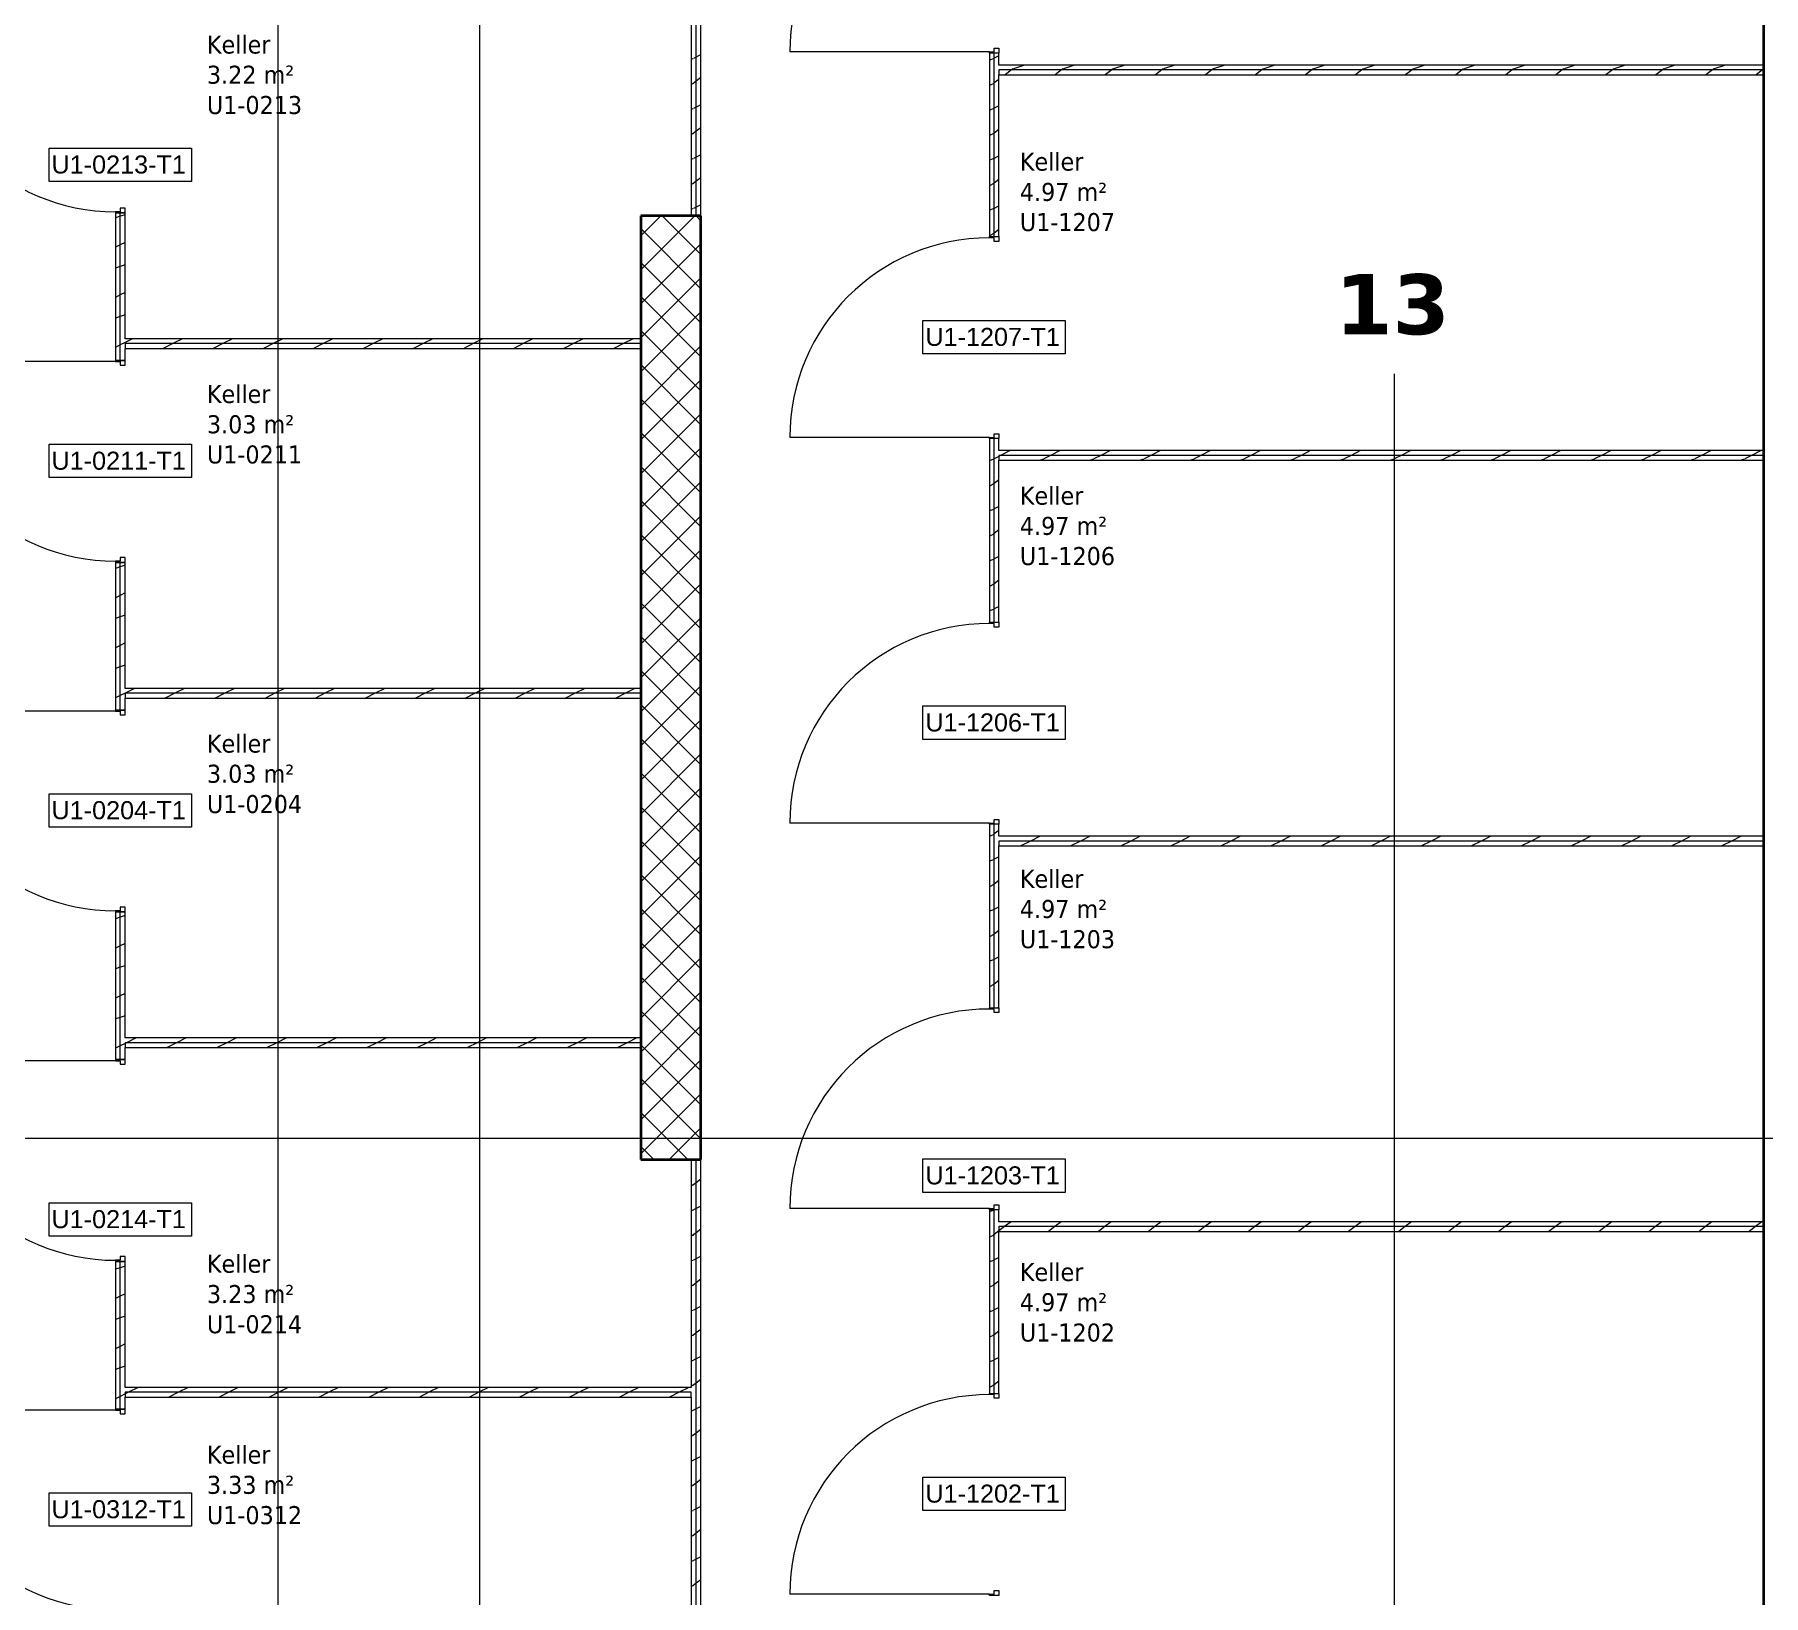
# Model space of a CAD drawing. Extents: x -1907 to 937, y -179 to 966.
# Drawn here: x -75.5 to 68.3, y 696.8 to 826.6 of the extents above; entities that cross this region are included whole.
import ezdxf
from ezdxf.lldxf.tags import DXFTag

# ---------------------------------------------------------------- set-up
doc = ezdxf.new("R2010")
doc.units = 0
doc.layers.get('0').update_dxf_attribs({"lineweight": 13})
for name, color, linetype, lineweight in [('A-AREA-____-IDEN', 7, 'Continuous', 5), ('A-DOOR-____-IDEN', 7, 'Continuous', 5), ('A-DOOR-FRAM-MCUT', 7, 'Continuous', 9), ('A-DOOR-OPNG-OTLN', 7, 'Continuous', 9), ('A-WALL-____-MCUT', 7, 'Continuous', 35), ('A-WALL-____-PATT', 7, 'Continuous', 35), ('A-WALL-FNSH-MCUT', 7, 'Continuous', 35), ('S-GRID-____-OTLN', 7, 'Continuous', 5)]:
    doc.layers.add(name, color=color, linetype=linetype, lineweight=lineweight)
doc.layers.add('S-GRID-____-IDEN', color=7, linetype='Continuous', lineweight=9, true_color=0x5555aa)
doc.styles.get("Standard").update_dxf_attribs({"font": 'arial.ttf'})
tags = doc.linetypes.add('_Rasterlinie_', pattern=[0.375, 0.2, -0.05, 0.075, -0.05]).pattern_tags.tags
tags[10:11] = [DXFTag(74, 4), DXFTag(75, 0), DXFTag(340, '0'), DXFTag(46, 1.0), DXFTag(50, 0.0), DXFTag(44, 0.0), DXFTag(45, 0.0)]
tags[8:9] = [DXFTag(74, 4), DXFTag(75, 0), DXFTag(340, '0'), DXFTag(46, 1.0), DXFTag(50, 0.0), DXFTag(44, 0.0), DXFTag(45, 0.0)]
tags[6:7] = [DXFTag(74, 4), DXFTag(75, 0), DXFTag(340, '0'), DXFTag(46, 1.0), DXFTag(50, 0.0), DXFTag(44, 0.0), DXFTag(45, 0.0)]
tags[4:5] = [DXFTag(74, 4), DXFTag(75, 0), DXFTag(340, '0'), DXFTag(46, 1.0), DXFTag(50, 0.0), DXFTag(44, 0.0), DXFTag(45, 0.0)]

# ---------------------------------------------------------------- blocks, each defined once
blk = doc.blocks.new('Referenz-A0UJ2810XE', base_point=(-1920.13, -159.41))
at = {"layer": 'A-DOOR-____-IDEN', "color": 0, "linetype": 'Continuous', "ltscale": 0.13}
for p, q in [((-74.28, 817.2), (-62.44, 817.2)), ((-74.28, 814.42), (-74.28, 817.2)), ((-62.44, 817.2), (-62.44, 814.42)), ((-62.44, 814.42), (-74.28, 814.42)), ((-1.58, 802.86), (10.26, 802.86)), ((-1.58, 800.08), (-1.58, 802.86)), ((10.26, 802.86), (10.26, 800.08)), ((10.26, 800.08), (-1.58, 800.08)), ((-74.28, 792.56), (-62.44, 792.56)), ((-74.28, 789.78), (-74.28, 792.56)), ((-62.44, 792.56), (-62.44, 789.78)), ((-62.44, 789.78), (-74.28, 789.78)), ((-1.58, 770.79), (10.26, 770.79)), ((-1.58, 768.01), (-1.58, 770.79)), ((10.26, 770.79), (10.26, 768.01)), ((10.26, 768.01), (-1.58, 768.01)), ((-74.28, 763.49), (-62.44, 763.49)), ((-74.28, 760.71), (-74.28, 763.49)), ((-62.44, 763.49), (-62.44, 760.71)), ((-62.44, 760.71), (-74.28, 760.71)), ((-1.58, 733.11), (10.26, 733.11)), ((-1.58, 730.33), (-1.58, 733.11)), ((10.26, 733.11), (10.26, 730.33)), ((-74.28, 729.47), (-62.44, 729.47)), ((-74.28, 726.69), (-74.28, 729.47)), ((-62.44, 729.47), (-62.44, 726.69)), ((10.26, 730.33), (-1.58, 730.33)), ((-62.44, 726.69), (-74.28, 726.69)), ((-1.58, 706.64), (10.26, 706.64)), ((-1.58, 703.86), (-1.58, 706.64)), ((10.26, 706.64), (10.26, 703.86)), ((-74.28, 705.34), (-62.44, 705.34)), ((-74.28, 702.56), (-74.28, 705.34)), ((-62.44, 705.34), (-62.44, 702.56)), ((10.26, 703.86), (-1.58, 703.86)), ((-62.44, 702.56), (-74.28, 702.56))]:
    blk.add_line(p, q, dxfattribs=at)
at = {"layer": 'A-DOOR-FRAM-MCUT', "color": 0, "linetype": 'Continuous', "ltscale": 0.13}
for p, q in [((3.94, 825.2), (4.34, 825.2)), ((3.94, 825.1), (3.94, 825.2)), ((4.74, 825.1), (3.94, 825.1)), ((4.34, 825.5), (4.74, 825.5)), ((4.34, 825.2), (4.34, 825.5)), ((4.74, 825.5), (4.74, 825.1)), ((-68.76, 811.9), (-68.76, 811.8)), ((-68.36, 811.9), (-68.76, 811.9)), ((-68.76, 811.8), (-67.96, 811.8)), ((-67.96, 812.2), (-68.36, 812.2)), ((-68.36, 812.2), (-68.36, 811.9)), ((-67.96, 811.8), (-67.96, 812.2)), ((3.94, 809.83), (4.74, 809.83)), ((3.94, 809.73), (3.94, 809.83)), ((4.74, 809.83), (4.74, 809.43)), ((4.34, 809.73), (3.94, 809.73)), ((4.34, 809.43), (4.34, 809.73)), ((4.74, 809.43), (4.34, 809.43)), ((-68.76, 799.53), (-68.76, 799.43)), ((-67.96, 799.53), (-68.76, 799.53)), ((-68.76, 799.43), (-68.36, 799.43)), ((-68.36, 799.43), (-68.36, 799.13)), ((-68.36, 799.13), (-67.96, 799.13)), ((-67.96, 799.13), (-67.96, 799.53)), ((3.94, 793.13), (4.34, 793.13)), ((3.94, 793.03), (3.94, 793.13)), ((4.74, 793.03), (3.94, 793.03)), ((4.34, 793.43), (4.74, 793.43)), ((4.34, 793.13), (4.34, 793.43)), ((4.74, 793.43), (4.74, 793.03)), ((-68.76, 782.83), (-68.76, 782.73)), ((-68.36, 782.83), (-68.76, 782.83)), ((-68.76, 782.73), (-67.96, 782.73)), ((-67.96, 783.13), (-68.36, 783.13)), ((-68.36, 783.13), (-68.36, 782.83)), ((-67.96, 782.73), (-67.96, 783.13)), ((3.94, 777.75), (4.74, 777.75)), ((3.94, 777.65), (3.94, 777.75)), ((4.34, 777.65), (3.94, 777.65)), ((4.34, 777.35), (4.34, 777.65)), ((4.74, 777.35), (4.34, 777.35)), ((4.74, 777.75), (4.74, 777.35)), ((-68.76, 770.45), (-68.76, 770.35)), ((-67.96, 770.45), (-68.76, 770.45)), ((-68.76, 770.35), (-68.36, 770.35)), ((-68.36, 770.35), (-68.36, 770.05)), ((-68.36, 770.05), (-67.96, 770.05)), ((-67.96, 770.05), (-67.96, 770.45)), ((3.94, 761.05), (4.34, 761.05)), ((3.94, 760.95), (3.94, 761.05)), ((4.74, 760.95), (3.94, 760.95)), ((4.34, 761.35), (4.74, 761.35)), ((4.34, 761.05), (4.34, 761.35)), ((4.74, 761.35), (4.74, 760.95)), ((-68.76, 753.75), (-68.76, 753.65)), ((-68.36, 753.75), (-68.76, 753.75)), ((-67.96, 754.05), (-68.36, 754.05)), ((-68.36, 754.05), (-68.36, 753.75)), ((-67.96, 753.65), (-67.96, 754.05)), ((-68.76, 753.65), (-67.96, 753.65)), ((3.94, 745.68), (4.74, 745.68)), ((3.94, 745.58), (3.94, 745.68)), ((4.34, 745.58), (3.94, 745.58)), ((4.34, 745.28), (4.34, 745.58)), ((4.74, 745.28), (4.34, 745.28)), ((4.74, 745.68), (4.74, 745.28)), ((-68.76, 741.38), (-68.76, 741.28)), ((-67.96, 741.38), (-68.76, 741.38)), ((-68.76, 741.28), (-68.36, 741.28)), ((-68.36, 741.28), (-68.36, 740.98)), ((-68.36, 740.98), (-67.96, 740.98)), ((-67.96, 740.98), (-67.96, 741.38)), ((4.34, 729.28), (4.74, 729.28)), ((4.34, 728.98), (4.34, 729.28)), ((4.74, 729.28), (4.74, 728.88)), ((3.94, 728.98), (4.34, 728.98)), ((3.94, 728.88), (3.94, 728.98)), ((4.74, 728.88), (3.94, 728.88)), ((-67.96, 724.98), (-68.36, 724.98)), ((-68.36, 724.98), (-68.36, 724.68)), ((-67.96, 724.58), (-67.96, 724.98)), ((-68.76, 724.68), (-68.76, 724.58)), ((-68.36, 724.68), (-68.76, 724.68)), ((-68.76, 724.58), (-67.96, 724.58)), ((3.94, 713.6), (4.74, 713.6)), ((3.94, 713.5), (3.94, 713.6)), ((4.34, 713.5), (3.94, 713.5)), ((4.34, 713.2), (4.34, 713.5)), ((4.74, 713.6), (4.74, 713.2)), ((-68.76, 712.3), (-68.76, 712.2)), ((-67.96, 712.3), (-68.76, 712.3)), ((-68.76, 712.2), (-68.36, 712.2)), ((-68.36, 712.2), (-68.36, 711.9)), ((-67.96, 711.9), (-67.96, 712.3)), ((4.74, 713.2), (4.34, 713.2)), ((-68.36, 711.9), (-67.96, 711.9)), ((3.94, 696.9), (4.34, 696.9)), ((3.94, 696.8), (3.94, 696.9)), ((4.74, 696.8), (3.94, 696.8)), ((4.34, 697.2), (4.74, 697.2)), ((4.34, 696.9), (4.34, 697.2)), ((4.74, 697.2), (4.74, 696.8))]:
    blk.add_line(p, q, dxfattribs=at)
at = {"layer": 'A-DOOR-OPNG-OTLN', "color": 0, "linetype": 'Continuous', "ltscale": 0.13}
for p, q in [((3.94, 825.2), (-12.66, 825.2)), ((-68.76, 799.43), (-85.36, 799.43)), ((3.94, 793.13), (-12.66, 793.13)), ((-68.76, 770.35), (-85.36, 770.35)), ((3.94, 761.05), (-12.66, 761.05)), ((-68.76, 741.28), (-85.36, 741.28)), ((3.94, 728.98), (-12.66, 728.98)), ((-68.76, 712.2), (-85.36, 712.2)), ((3.94, 696.9), (-12.66, 696.9))]:
    blk.add_line(p, q, dxfattribs=at)
for centre, major_axis in [((3.94, 825.2), (0, 16.6)), ((-68.76, 828.5), (-16.6, 0)), ((3.94, 793.13), (0, 16.6)), ((-68.76, 799.43), (-16.6, 0)), ((3.94, 761.05), (0, 16.6)), ((-68.76, 770.35), (-16.6, 0)), ((3.94, 728.98), (0, 16.6)), ((-68.76, 741.28), (-16.6, 0)), ((3.94, 696.9), (0, 16.6)), ((-68.76, 712.2), (-16.6, 0))]:
    blk.add_ellipse(centre, major_axis=major_axis, ratio=1, start_param=0, end_param=1.570796, dxfattribs=at)
at = {"layer": 'A-WALL-____-MCUT', "color": 0, "linetype": 'Continuous', "lineweight": 9, "ltscale": 0.13}
for p, q in [((-20.46, 811.55), (-20.46, 887.75)), ((4.34, 809.83), (4.34, 825.1)), ((68.34, 823.7), (4.74, 823.7)), ((4.74, 823.7), (4.74, 823.3)), ((-68.36, 799.53), (-68.36, 811.8)), ((-25.06, 800.93), (-67.96, 800.93)), ((-67.96, 800.93), (-67.96, 800.53)), ((4.34, 777.75), (4.34, 793.03)), ((68.34, 791.63), (4.74, 791.63)), ((4.74, 791.63), (4.74, 791.23)), ((-68.36, 770.45), (-68.36, 782.73)), ((-25.06, 771.85), (-67.96, 771.85)), ((-67.96, 771.85), (-67.96, 771.45)), ((4.34, 745.68), (4.34, 760.95)), ((68.34, 759.55), (4.74, 759.55)), ((4.74, 759.55), (4.74, 759.15)), ((-68.36, 741.38), (-68.36, 753.65)), ((-25.06, 742.78), (-67.96, 742.78)), ((-67.96, 742.78), (-67.96, 742.38)), ((-20.46, 655.55), (-20.46, 733.05)), ((4.34, 713.6), (4.34, 728.88)), ((68.34, 727.48), (4.74, 727.48)), ((4.74, 727.48), (4.74, 727.08)), ((-68.36, 712.3), (-68.36, 724.58)), ((-20.86, 713.7), (-67.96, 713.7)), ((-67.96, 713.7), (-67.96, 713.3)), ((-20.86, 713.3), (-20.86, 713.7))]:
    blk.add_line(p, q, dxfattribs=at)
at = {"layer": 'A-WALL-____-MCUT', "color": 0, "linetype": 'Continuous', "ltscale": 0.35}
for p, q in [((68.34, 887.75), (68.34, 759.55)), ((-25.06, 811.55), (-25.06, 733.05)), ((-20.06, 811.55), (-25.06, 811.55)), ((-20.06, 733.05), (-20.06, 811.55)), ((68.34, 759.55), (68.34, 663.63)), ((-25.06, 733.05), (-20.06, 733.05))]:
    blk.add_line(p, q, dxfattribs=at)
at = {"layer": 'A-WALL-____-PATT', "color": 0, "linetype": 'Continuous', "lineweight": 9, "ltscale": 0.13}
for p, q in [((-20.72, 824.62), (-20.86, 824.57)), ((-20.46, 824.77), (-20.68, 824.66)), ((-20.06, 824.97), (-20.46, 824.77)), ((4.27, 824.62), (3.94, 824.51)), ((4.34, 824.67), (4.31, 824.66)), ((4.74, 824.87), (4.34, 824.67)), ((-20.46, 822.76), (-20.74, 822.55)), ((-20.06, 823.06), (-20.46, 822.76)), ((4.74, 822.91), (4.34, 822.61)), ((5.79, 823.7), (5.25, 823.3)), ((5.92, 823.8), (5.79, 823.7)), ((6.87, 824.1), (5.94, 823.79)), ((9.95, 823.7), (9.42, 823.3)), ((10.08, 823.8), (9.95, 823.7)), ((11.03, 824.1), (10.11, 823.79)), ((14.12, 823.7), (13.58, 823.3)), ((14.25, 823.8), (14.12, 823.7)), ((15.2, 824.1), (14.27, 823.79)), ((18.28, 823.7), (17.75, 823.3)), ((18.41, 823.8), (18.28, 823.7)), ((19.36, 824.1), (18.44, 823.79)), ((22.45, 823.7), (21.91, 823.3)), ((22.58, 823.8), (22.45, 823.7)), ((23.53, 824.1), (22.6, 823.79)), ((26.61, 823.7), (26.08, 823.3)), ((26.74, 823.8), (26.61, 823.7)), ((27.69, 824.1), (26.77, 823.79)), ((30.78, 823.7), (30.24, 823.3)), ((30.91, 823.8), (30.78, 823.7)), ((31.86, 824.1), (30.93, 823.79)), ((34.94, 823.7), (34.41, 823.3)), ((35.07, 823.8), (34.94, 823.7)), ((36.02, 824.1), (35.1, 823.79)), ((39.11, 823.7), (38.57, 823.3)), ((39.24, 823.8), (39.11, 823.7)), ((40.18, 824.1), (39.26, 823.79)), ((43.27, 823.7), (42.74, 823.3)), ((43.4, 823.8), (43.27, 823.7)), ((44.35, 824.1), (43.43, 823.79)), ((47.44, 823.7), (46.9, 823.3)), ((47.57, 823.8), (47.44, 823.7)), ((48.51, 824.1), (47.59, 823.79)), ((51.6, 823.7), (51.07, 823.3)), ((51.73, 823.8), (51.6, 823.7)), ((52.68, 824.1), (51.76, 823.79)), ((55.77, 823.7), (55.23, 823.3)), ((55.9, 823.8), (55.77, 823.7)), ((56.84, 824.1), (55.92, 823.79)), ((59.93, 823.7), (59.4, 823.3)), ((60.06, 823.8), (59.93, 823.7)), ((61.01, 824.1), (60.09, 823.79)), ((64.1, 823.7), (63.56, 823.3)), ((64.23, 823.8), (64.1, 823.7)), ((65.17, 824.1), (64.25, 823.79)), ((68.26, 823.7), (67.73, 823.3)), ((68.34, 823.76), (68.26, 823.7)), ((-20.68, 822.58), (-20.86, 822.49)), ((4.31, 822.58), (3.94, 822.39)), ((4.34, 822.61), (4.25, 822.55)), ((-20.72, 820.46), (-20.86, 820.41)), ((-20.46, 820.6), (-20.68, 820.5)), ((-20.06, 820.8), (-20.46, 820.6)), ((4.27, 820.46), (3.94, 820.35)), ((4.34, 820.51), (4.31, 820.5)), ((4.74, 820.71), (4.34, 820.51)), ((-20.68, 818.41), (-20.86, 818.32)), ((-20.46, 818.59), (-20.74, 818.38)), ((-20.06, 818.89), (-20.46, 818.59)), ((4.31, 818.41), (3.94, 818.23)), ((4.34, 818.45), (4.25, 818.38)), ((4.74, 818.75), (4.34, 818.45)), ((-20.72, 816.29), (-20.86, 816.25)), ((-20.46, 816.44), (-20.68, 816.33)), ((-20.06, 816.64), (-20.46, 816.44)), ((4.27, 816.29), (3.94, 816.18)), ((4.34, 816.34), (4.31, 816.33)), ((4.74, 816.54), (4.34, 816.34)), ((-20.68, 814.25), (-20.86, 814.16)), ((-20.46, 814.43), (-20.74, 814.22)), ((-20.06, 814.73), (-20.46, 814.43)), ((4.31, 814.25), (3.94, 814.06)), ((4.34, 814.28), (4.25, 814.22)), ((4.74, 814.58), (4.34, 814.28)), ((-68.36, 811.52), (-68.76, 811.38)), ((-67.96, 811.65), (-68.36, 811.52)), ((-25.06, 809.89), (-23.4, 811.55)), ((-25.06, 807.06), (-20.57, 811.55)), ((-20.06, 808.33), (-23.29, 811.55)), ((-20.72, 812.13), (-20.86, 812.08)), ((-20.46, 812.27), (-20.68, 812.17)), ((-20.06, 812.47), (-20.46, 812.27)), ((-20.06, 811.15), (-20.46, 811.55)), ((4.27, 812.13), (3.94, 812.02)), ((4.34, 812.18), (4.31, 812.17)), ((4.74, 812.38), (4.34, 812.18)), ((-20.06, 805.5), (-25.06, 810.5)), ((4.31, 810.08), (3.94, 809.9)), ((4.34, 810.12), (4.25, 810.05)), ((4.74, 810.42), (4.34, 810.12)), ((-68.36, 809.15), (-68.76, 808.95)), ((-67.96, 809.35), (-68.36, 809.15)), ((-25.06, 804.23), (-20.06, 809.23)), ((-68.36, 807.35), (-68.76, 807.22)), ((-67.96, 807.49), (-68.36, 807.35)), ((-20.06, 802.67), (-25.06, 807.67)), ((-25.06, 801.4), (-20.06, 806.4)), ((-68.36, 804.98), (-68.76, 804.78)), ((-67.96, 805.18), (-68.36, 804.98)), ((-20.06, 799.84), (-25.06, 804.84)), ((-68.36, 803.19), (-68.76, 803.06)), ((-67.96, 803.32), (-68.36, 803.19)), ((-25.06, 798.57), (-20.06, 803.57)), ((-67.35, 801.33), (-67.96, 801.02)), ((-63.18, 801.33), (-63.98, 800.93)), ((-59.02, 801.33), (-59.82, 800.93)), ((-54.85, 801.33), (-55.65, 800.93)), ((-50.69, 801.33), (-51.49, 800.93)), ((-46.52, 801.33), (-47.32, 800.93)), ((-42.36, 801.33), (-43.16, 800.93)), ((-38.19, 801.33), (-38.99, 800.93)), ((-34.03, 801.33), (-34.83, 800.93)), ((-29.86, 801.33), (-30.66, 800.93)), ((-25.7, 801.33), (-26.5, 800.93)), ((-20.06, 797.01), (-25.06, 802.01)), ((-68.36, 800.82), (-68.76, 800.62)), ((-67.96, 801.02), (-68.36, 800.82)), ((-63.98, 800.93), (-64.78, 800.53)), ((-59.82, 800.93), (-60.62, 800.53)), ((-55.65, 800.93), (-56.45, 800.53)), ((-51.49, 800.93), (-52.29, 800.53)), ((-47.32, 800.93), (-48.12, 800.53)), ((-43.16, 800.93), (-43.96, 800.53)), ((-38.99, 800.93), (-39.79, 800.53)), ((-34.83, 800.93), (-35.63, 800.53)), ((-30.66, 800.93), (-31.46, 800.53)), ((-26.5, 800.93), (-27.3, 800.53)), ((-25.06, 795.74), (-20.06, 800.74)), ((-20.06, 794.18), (-25.06, 799.18)), ((-25.06, 792.92), (-20.06, 797.92)), ((-20.06, 791.35), (-25.06, 796.35)), ((-25.06, 790.09), (-20.06, 795.09)), ((-20.06, 788.53), (-25.06, 793.53)), ((-25.06, 787.26), (-20.06, 792.26)), ((4.28, 791.31), (3.94, 791.19)), ((4.34, 791.35), (4.31, 791.34)), ((4.74, 791.55), (4.34, 791.35)), ((4.88, 791.63), (4.74, 791.55)), ((5.68, 792.03), (4.88, 791.63)), ((8.44, 791.31), (8.2, 791.23)), ((9.04, 791.63), (8.48, 791.34)), ((9.84, 792.03), (9.04, 791.63)), ((12.61, 791.31), (12.36, 791.23)), ((13.21, 791.63), (12.64, 791.34)), ((14.01, 792.03), (13.21, 791.63)), ((16.77, 791.31), (16.52, 791.23)), ((17.37, 791.63), (16.81, 791.34)), ((18.17, 792.03), (17.37, 791.63)), ((20.94, 791.31), (20.69, 791.23)), ((21.54, 791.63), (20.97, 791.34)), ((22.34, 792.03), (21.54, 791.63)), ((25.1, 791.31), (24.85, 791.23)), ((25.7, 791.63), (25.14, 791.34)), ((26.5, 792.03), (25.7, 791.63)), ((29.27, 791.31), (29.02, 791.23)), ((29.87, 791.63), (29.3, 791.34)), ((30.67, 792.03), (29.87, 791.63)), ((33.43, 791.31), (33.18, 791.23)), ((34.03, 791.63), (33.46, 791.34)), ((34.83, 792.03), (34.03, 791.63)), ((37.6, 791.31), (37.35, 791.23)), ((38.2, 791.63), (37.63, 791.34)), ((39, 792.03), (38.2, 791.63)), ((41.76, 791.31), (41.51, 791.23)), ((42.36, 791.63), (41.79, 791.34)), ((43.16, 792.03), (42.36, 791.63)), ((45.93, 791.31), (45.68, 791.23)), ((46.53, 791.63), (45.96, 791.34)), ((47.33, 792.03), (46.53, 791.63)), ((50.09, 791.31), (49.84, 791.23)), ((50.69, 791.63), (50.12, 791.34)), ((51.49, 792.03), (50.69, 791.63)), ((54.26, 791.31), (54.01, 791.23)), ((54.86, 791.63), (54.29, 791.34)), ((55.66, 792.03), (54.86, 791.63)), ((58.42, 791.31), (58.17, 791.23)), ((59.02, 791.63), (58.45, 791.34)), ((59.82, 792.03), (59.02, 791.63)), ((62.59, 791.31), (62.34, 791.23)), ((63.19, 791.63), (62.62, 791.34)), ((63.99, 792.03), (63.19, 791.63)), ((66.75, 791.31), (66.5, 791.23)), ((67.35, 791.63), (66.78, 791.34)), ((68.15, 792.03), (67.35, 791.63)), ((-20.06, 785.7), (-25.06, 790.7)), ((-25.06, 784.43), (-20.06, 789.43)), ((4.31, 789.26), (3.94, 789.07)), ((4.34, 789.29), (4.25, 789.23)), ((4.74, 789.59), (4.34, 789.29)), ((-20.06, 782.87), (-25.06, 787.87)), ((4.28, 787.14), (3.94, 787.03)), ((4.34, 787.19), (4.31, 787.18)), ((4.74, 787.39), (4.34, 787.19)), ((-25.06, 781.6), (-20.06, 786.6)), ((4.74, 785.43), (4.34, 785.13)), ((-20.06, 780.04), (-25.06, 785.04)), ((4.31, 785.09), (3.94, 784.91)), ((4.34, 785.13), (4.25, 785.07)), ((-67.96, 782.5), (-68.36, 782.36)), ((-25.06, 778.77), (-20.06, 783.77)), ((4.28, 782.98), (3.94, 782.86)), ((4.34, 783.02), (4.31, 783.01)), ((4.74, 783.22), (4.34, 783.02)), ((-68.36, 782.36), (-68.76, 782.23)), ((-20.06, 777.21), (-25.06, 782.21)), ((4.74, 781.26), (4.34, 780.96)), ((-68.36, 779.99), (-68.76, 779.79)), ((-67.96, 780.19), (-68.36, 779.99)), ((-25.06, 775.94), (-20.06, 780.94)), ((4.31, 780.93), (3.94, 780.74)), ((4.34, 780.96), (4.25, 780.9)), ((-68.36, 778.2), (-68.76, 778.07)), ((-67.96, 778.33), (-68.36, 778.2)), ((-20.06, 774.38), (-25.06, 779.38)), ((-25.06, 773.12), (-20.06, 778.12)), ((4.28, 778.81), (3.94, 778.7)), ((4.34, 778.86), (4.31, 778.85)), ((4.74, 779.06), (4.34, 778.86)), ((-68.36, 775.83), (-68.76, 775.63)), ((-67.96, 776.03), (-68.36, 775.83)), ((-20.06, 771.56), (-25.06, 776.56)), ((-25.06, 770.29), (-20.06, 775.29)), ((-68.36, 774.04), (-68.76, 773.9)), ((-67.96, 774.17), (-68.36, 774.04)), ((-20.06, 768.73), (-25.06, 773.73)), ((-25.06, 767.46), (-20.06, 772.46)), ((-68.36, 771.66), (-68.76, 771.46)), ((-67.96, 771.86), (-68.36, 771.66)), ((-67.19, 772.25), (-67.96, 771.86)), ((-63.82, 771.85), (-64.62, 771.45)), ((-63.02, 772.25), (-63.82, 771.85)), ((-59.66, 771.85), (-60.46, 771.45)), ((-58.86, 772.25), (-59.66, 771.85)), ((-55.49, 771.85), (-56.29, 771.45)), ((-54.69, 772.25), (-55.49, 771.85)), ((-51.33, 771.85), (-52.13, 771.45)), ((-50.53, 772.25), (-51.33, 771.85)), ((-47.16, 771.85), (-47.96, 771.45)), ((-46.36, 772.25), (-47.16, 771.85)), ((-43, 771.85), (-43.8, 771.45)), ((-42.2, 772.25), (-43, 771.85)), ((-38.84, 771.85), (-39.64, 771.45)), ((-38.04, 772.25), (-38.84, 771.85)), ((-34.67, 771.85), (-35.47, 771.45)), ((-33.87, 772.25), (-34.67, 771.85)), ((-30.51, 771.85), (-31.31, 771.45)), ((-29.71, 772.25), (-30.51, 771.85)), ((-26.34, 771.85), (-27.14, 771.45)), ((-25.54, 772.25), (-26.34, 771.85)), ((-20.06, 765.9), (-25.06, 770.9)), ((-25.06, 764.63), (-20.06, 769.63)), ((-20.06, 763.07), (-25.06, 768.07)), ((-25.06, 761.8), (-20.06, 766.8)), ((-20.06, 760.24), (-25.06, 765.24)), ((-25.06, 758.97), (-20.06, 763.97)), ((-20.06, 757.41), (-25.06, 762.41)), ((-25.06, 756.15), (-20.06, 761.15)), ((-20.06, 754.58), (-25.06, 759.58)), ((4.31, 760.1), (3.94, 759.92)), ((4.34, 760.14), (4.26, 760.08)), ((4.74, 760.44), (4.34, 760.14)), ((7.37, 759.55), (6.57, 759.15)), ((8.17, 759.95), (7.37, 759.55)), ((11.53, 759.55), (10.73, 759.15)), ((12.33, 759.95), (11.53, 759.55)), ((15.7, 759.55), (14.9, 759.15)), ((16.5, 759.95), (15.7, 759.55)), ((19.86, 759.55), (19.06, 759.15)), ((20.66, 759.95), (19.86, 759.55)), ((24.03, 759.55), (23.23, 759.15)), ((24.83, 759.95), (24.03, 759.55)), ((28.19, 759.55), (27.39, 759.15)), ((28.99, 759.95), (28.19, 759.55)), ((32.36, 759.55), (31.56, 759.15)), ((33.16, 759.95), (32.36, 759.55)), ((36.52, 759.55), (35.72, 759.15)), ((37.32, 759.95), (36.52, 759.55)), ((40.69, 759.55), (39.89, 759.15)), ((41.49, 759.95), (40.69, 759.55)), ((44.85, 759.55), (44.05, 759.15)), ((45.65, 759.95), (44.85, 759.55)), ((49.02, 759.55), (48.22, 759.15)), ((49.82, 759.95), (49.02, 759.55)), ((53.18, 759.55), (52.38, 759.15)), ((53.98, 759.95), (53.18, 759.55)), ((57.35, 759.55), (56.55, 759.15)), ((58.15, 759.95), (57.35, 759.55)), ((61.51, 759.55), (60.71, 759.15)), ((62.31, 759.95), (61.51, 759.55)), ((65.68, 759.55), (64.88, 759.15)), ((66.48, 759.95), (65.68, 759.55)), ((-25.06, 753.32), (-20.06, 758.32)), ((4.28, 757.99), (3.94, 757.88)), ((4.34, 758.04), (4.31, 758.02)), ((4.74, 758.24), (4.34, 758.04)), ((-20.06, 751.76), (-25.06, 756.76)), ((-25.06, 750.49), (-20.06, 755.49)), ((4.31, 755.94), (3.94, 755.75)), ((4.34, 755.97), (4.26, 755.91)), ((4.74, 756.27), (4.34, 755.97)), ((-20.06, 748.93), (-25.06, 753.93)), ((4.28, 753.82), (3.94, 753.71)), ((4.34, 753.87), (4.31, 753.86)), ((4.74, 754.07), (4.34, 753.87)), ((-68.36, 753.21), (-68.76, 753.08)), ((-67.96, 753.35), (-68.36, 753.21)), ((-25.06, 747.66), (-20.06, 752.66)), ((-68.36, 750.84), (-68.76, 750.64)), ((-67.96, 751.04), (-68.36, 750.84)), ((-20.06, 746.1), (-25.06, 751.1)), ((4.31, 751.77), (3.94, 751.59)), ((4.34, 751.81), (4.26, 751.75)), ((4.74, 752.11), (4.34, 751.81)), ((-25.06, 744.83), (-20.06, 749.83)), ((4.28, 749.66), (3.94, 749.55)), ((4.34, 749.71), (4.31, 749.69)), ((4.74, 749.91), (4.34, 749.71)), ((-68.36, 749.05), (-68.76, 748.91)), ((-67.96, 749.18), (-68.36, 749.05)), ((-20.06, 743.27), (-25.06, 748.27)), ((4.74, 747.94), (4.34, 747.64)), ((-68.36, 746.67), (-68.76, 746.47)), ((-67.96, 746.87), (-68.36, 746.67)), ((-25.06, 742), (-20.06, 747)), ((4.31, 747.61), (3.94, 747.42)), ((4.34, 747.64), (4.26, 747.58)), ((-20.06, 740.44), (-25.06, 745.44)), ((4.74, 745.74), (4.61, 745.68)), ((-68.36, 744.88), (-68.76, 744.75)), ((-67.96, 745.02), (-68.36, 744.88)), ((-25.06, 739.17), (-20.06, 744.17)), ((-68.36, 742.51), (-68.76, 742.31)), ((-67.96, 742.71), (-68.36, 742.51)), ((-67.83, 742.78), (-67.96, 742.71)), ((-67.03, 743.18), (-67.83, 742.78)), ((-63.67, 742.78), (-64.47, 742.38)), ((-62.87, 743.18), (-63.67, 742.78)), ((-59.5, 742.78), (-60.3, 742.38)), ((-58.7, 743.18), (-59.5, 742.78)), ((-55.34, 742.78), (-56.14, 742.38)), ((-54.54, 743.18), (-55.34, 742.78)), ((-51.17, 742.78), (-51.97, 742.38)), ((-50.37, 743.18), (-51.17, 742.78)), ((-47.01, 742.78), (-47.81, 742.38)), ((-46.21, 743.18), (-47.01, 742.78)), ((-42.84, 742.78), (-43.64, 742.38)), ((-42.04, 743.18), (-42.84, 742.78)), ((-38.68, 742.78), (-39.48, 742.38)), ((-37.88, 743.18), (-38.68, 742.78)), ((-34.51, 742.78), (-35.31, 742.38)), ((-33.71, 743.18), (-34.51, 742.78)), ((-30.35, 742.78), (-31.15, 742.38)), ((-29.55, 743.18), (-30.35, 742.78)), ((-26.18, 742.78), (-26.98, 742.38)), ((-25.38, 743.18), (-26.18, 742.78)), ((-20.06, 737.61), (-25.06, 742.61)), ((-25.06, 736.35), (-20.06, 741.35)), ((-20.06, 734.79), (-25.06, 739.79)), ((-25.06, 733.52), (-20.06, 738.52)), ((-21.15, 733.05), (-25.06, 736.96)), ((-22.7, 733.05), (-20.06, 735.69)), ((-23.98, 733.05), (-25.06, 734.13)), ((-20.71, 733), (-20.86, 732.95)), ((-20.64, 733.05), (-20.68, 733.03)), ((-20.68, 730.95), (-20.86, 730.86)), ((-20.46, 731.13), (-20.73, 730.92)), ((-20.06, 731.43), (-20.46, 731.13)), ((-20.71, 728.84), (-20.86, 728.79)), ((-20.46, 728.98), (-20.68, 728.87)), ((-20.06, 729.18), (-20.46, 728.98)), ((4.28, 728.84), (3.94, 728.72)), ((4.33, 728.88), (4.31, 728.87)), ((5.75, 727.88), (5.21, 727.48)), ((9.91, 727.88), (9.38, 727.48)), ((14.08, 727.88), (13.54, 727.48)), ((18.24, 727.88), (17.71, 727.48)), ((22.41, 727.88), (21.87, 727.48)), ((26.57, 727.88), (26.04, 727.48)), ((30.74, 727.88), (30.2, 727.48)), ((34.9, 727.88), (34.37, 727.48)), ((39.07, 727.88), (38.53, 727.48)), ((43.23, 727.88), (42.7, 727.48)), ((47.4, 727.88), (46.86, 727.48)), ((51.56, 727.88), (51.03, 727.48)), ((55.73, 727.88), (55.19, 727.48)), ((59.89, 727.88), (59.36, 727.48)), ((64.06, 727.88), (63.52, 727.48)), ((68.22, 727.88), (67.69, 727.48)), ((-20.68, 726.78), (-20.86, 726.69)), ((-20.46, 726.96), (-20.73, 726.76)), ((-20.06, 727.26), (-20.46, 726.96)), ((4.31, 726.78), (3.94, 726.6)), ((4.34, 726.82), (4.26, 726.76)), ((4.74, 727.12), (4.34, 726.82)), ((5.21, 727.48), (4.74, 727.12)), ((9.38, 727.48), (8.85, 727.08)), ((13.54, 727.48), (13.01, 727.08)), ((17.71, 727.48), (17.18, 727.08)), ((21.87, 727.48), (21.34, 727.08)), ((26.04, 727.48), (25.5, 727.08)), ((30.2, 727.48), (29.67, 727.08)), ((34.37, 727.48), (33.83, 727.08)), ((38.53, 727.48), (38, 727.08)), ((42.7, 727.48), (42.16, 727.08)), ((46.86, 727.48), (46.33, 727.08)), ((51.03, 727.48), (50.49, 727.08)), ((55.19, 727.48), (54.66, 727.08)), ((59.36, 727.48), (58.82, 727.08)), ((63.52, 727.48), (62.99, 727.08)), ((67.69, 727.48), (67.15, 727.08)), ((-20.06, 725.01), (-20.46, 724.81)), ((4.74, 724.92), (4.34, 724.72)), ((-68.36, 724.06), (-68.76, 723.93)), ((-67.96, 724.19), (-68.36, 724.06)), ((-20.71, 724.67), (-20.86, 724.62)), ((-20.46, 724.81), (-20.68, 724.7)), ((4.28, 724.67), (3.94, 724.56)), ((4.34, 724.72), (4.31, 724.7)), ((-20.68, 722.62), (-20.86, 722.53)), ((-20.46, 722.8), (-20.73, 722.59)), ((-20.06, 723.1), (-20.46, 722.8)), ((4.31, 722.62), (3.94, 722.43)), ((4.34, 722.65), (4.26, 722.6)), ((4.74, 722.95), (4.34, 722.65)), ((-68.36, 721.69), (-68.76, 721.49)), ((-67.96, 721.89), (-68.36, 721.69)), ((-20.46, 720.65), (-20.68, 720.54)), ((-20.06, 720.85), (-20.46, 720.65)), ((4.74, 720.75), (4.34, 720.55)), ((-68.36, 719.89), (-68.76, 719.76)), ((-67.96, 720.03), (-68.36, 719.89)), ((-20.71, 720.51), (-20.86, 720.46)), ((4.28, 720.51), (3.94, 720.39)), ((4.34, 720.55), (4.31, 720.54)), ((-67.96, 717.72), (-68.36, 717.52)), ((-20.68, 718.45), (-20.86, 718.36)), ((-20.46, 718.63), (-20.73, 718.43)), ((-20.06, 718.93), (-20.46, 718.63)), ((4.31, 718.45), (3.94, 718.27)), ((4.34, 718.49), (4.26, 718.43)), ((4.74, 718.79), (4.34, 718.49)), ((-68.36, 717.52), (-68.76, 717.32)), ((-20.71, 716.34), (-20.86, 716.29)), ((-20.46, 716.48), (-20.68, 716.37)), ((-20.06, 716.68), (-20.46, 716.48)), ((4.28, 716.34), (3.94, 716.23)), ((4.34, 716.39), (4.31, 716.37)), ((4.74, 716.59), (4.34, 716.39)), ((-68.36, 715.73), (-68.76, 715.6)), ((-67.96, 715.86), (-68.36, 715.73)), ((-67.96, 713.56), (-68.36, 713.36)), ((-67.67, 713.7), (-67.96, 713.56)), ((-66.87, 714.1), (-67.67, 713.7)), ((-63.51, 713.7), (-64.31, 713.3)), ((-62.71, 714.1), (-63.51, 713.7)), ((-59.34, 713.7), (-60.14, 713.3)), ((-58.54, 714.1), (-59.34, 713.7)), ((-55.18, 713.7), (-55.98, 713.3)), ((-54.38, 714.1), (-55.18, 713.7)), ((-51.01, 713.7), (-51.81, 713.3)), ((-50.21, 714.1), (-51.01, 713.7)), ((-46.85, 713.7), (-47.65, 713.3)), ((-46.05, 714.1), (-46.85, 713.7)), ((-42.68, 713.7), (-43.48, 713.3)), ((-41.88, 714.1), (-42.68, 713.7)), ((-38.52, 713.7), (-39.32, 713.3)), ((-37.72, 714.1), (-38.52, 713.7)), ((-34.35, 713.7), (-35.15, 713.3)), ((-33.55, 714.1), (-34.35, 713.7)), ((-30.19, 713.7), (-30.99, 713.3)), ((-29.39, 714.1), (-30.19, 713.7)), ((-26.02, 713.7), (-26.82, 713.3)), ((-25.22, 714.1), (-26.02, 713.7)), ((-21.86, 713.7), (-22.66, 713.3)), ((-21.06, 714.1), (-21.86, 713.7)), ((-20.68, 714.29), (-20.86, 714.2)), ((-20.46, 714.47), (-20.73, 714.27)), ((-20.06, 714.77), (-20.46, 714.47)), ((4.31, 714.29), (3.94, 714.1)), ((4.34, 714.32), (4.26, 714.27)), ((4.74, 714.62), (4.34, 714.32)), ((-68.36, 713.36), (-68.76, 713.16)), ((-20.71, 712.18), (-20.86, 712.13)), ((-20.46, 712.32), (-20.68, 712.21)), ((-20.06, 712.52), (-20.46, 712.32)), ((-20.06, 710.6), (-20.46, 710.3)), ((-20.68, 710.12), (-20.86, 710.03)), ((-20.46, 710.3), (-20.73, 710.1)), ((-20.71, 708.01), (-20.86, 707.96)), ((-20.46, 708.15), (-20.68, 708.04)), ((-20.06, 708.35), (-20.46, 708.15)), ((-20.06, 706.44), (-20.46, 706.14)), ((-20.68, 705.96), (-20.86, 705.87)), ((-20.46, 706.14), (-20.73, 705.94)), ((-20.71, 703.85), (-20.86, 703.8)), ((-20.46, 703.99), (-20.68, 703.88)), ((-20.06, 704.19), (-20.46, 703.99)), ((-20.46, 701.97), (-20.73, 701.77)), ((-20.06, 702.27), (-20.46, 701.97)), ((-20.68, 701.79), (-20.86, 701.7)), ((-20.71, 699.68), (-20.86, 699.63)), ((-20.46, 699.82), (-20.68, 699.71)), ((-20.06, 700.02), (-20.46, 699.82)), ((-20.68, 697.63), (-20.86, 697.54)), ((-20.46, 697.81), (-20.73, 697.61)), ((-20.06, 698.11), (-20.46, 697.81))]:
    blk.add_line(p, q, dxfattribs=at)
at = {"layer": 'A-WALL-FNSH-MCUT', "color": 0, "linetype": 'Continuous', "lineweight": 9, "ltscale": 0.13}
for p, q in [((-20.06, 811.55), (-20.06, 887.75)), ((-20.86, 829.6), (-20.86, 811.55)), ((3.94, 825.1), (3.94, 809.83)), ((4.74, 825.1), (3.94, 825.1)), ((4.74, 824.1), (4.74, 825.1)), ((68.34, 824.1), (4.74, 824.1)), ((4.74, 809.83), (4.74, 823.3)), ((4.74, 823.3), (68.34, 823.3)), ((-68.76, 811.8), (-68.76, 799.53)), ((-67.96, 811.8), (-68.76, 811.8)), ((-67.96, 801.33), (-67.96, 811.8)), ((3.94, 809.83), (4.74, 809.83)), ((-25.06, 801.33), (-67.96, 801.33)), ((-67.96, 799.53), (-67.96, 800.53)), ((-67.96, 800.53), (-25.06, 800.53)), ((-68.76, 799.53), (-67.96, 799.53)), ((3.94, 793.03), (3.94, 777.75)), ((4.74, 793.03), (3.94, 793.03)), ((4.74, 792.03), (4.74, 793.03)), ((68.34, 792.03), (4.74, 792.03)), ((4.74, 777.75), (4.74, 791.23)), ((4.74, 791.23), (68.34, 791.23)), ((-68.76, 782.73), (-68.76, 770.45)), ((-67.96, 782.73), (-68.76, 782.73)), ((-67.96, 772.25), (-67.96, 782.73)), ((3.94, 777.75), (4.74, 777.75)), ((-25.06, 772.25), (-67.96, 772.25)), ((-67.96, 770.45), (-67.96, 771.45)), ((-67.96, 771.45), (-25.06, 771.45)), ((-68.76, 770.45), (-67.96, 770.45)), ((3.94, 760.95), (3.94, 745.68)), ((4.74, 760.95), (3.94, 760.95)), ((4.74, 759.95), (4.74, 760.95)), ((68.34, 759.95), (4.74, 759.95)), ((4.74, 745.68), (4.74, 759.15)), ((4.74, 759.15), (68.34, 759.15)), ((-68.76, 753.65), (-68.76, 741.38)), ((-67.96, 753.65), (-68.76, 753.65)), ((-67.96, 743.18), (-67.96, 753.65)), ((3.94, 745.68), (4.74, 745.68)), ((-25.06, 743.18), (-67.96, 743.18)), ((-67.96, 741.38), (-67.96, 742.38)), ((-67.96, 742.38), (-25.06, 742.38)), ((-68.76, 741.38), (-67.96, 741.38)), ((-20.86, 733.05), (-20.86, 714.1)), ((-20.06, 655.15), (-20.06, 733.05)), ((3.94, 728.88), (3.94, 713.6)), ((4.74, 728.88), (3.94, 728.88)), ((4.74, 727.88), (4.74, 728.88)), ((68.34, 727.88), (4.74, 727.88)), ((4.74, 713.6), (4.74, 727.08)), ((4.74, 727.08), (68.34, 727.08)), ((-68.76, 724.58), (-68.76, 712.3)), ((-67.96, 724.58), (-68.76, 724.58)), ((-67.96, 714.1), (-67.96, 724.58)), ((-20.86, 714.1), (-67.96, 714.1)), ((3.94, 713.6), (4.74, 713.6)), ((-68.76, 712.3), (-67.96, 712.3)), ((-67.96, 712.3), (-67.96, 713.3)), ((-67.96, 713.3), (-20.86, 713.3)), ((-20.86, 713.3), (-20.86, 685.03))]:
    blk.add_line(p, q, dxfattribs=at)
at = {"layer": 'S-GRID-____-OTLN', "color": 0, "linetype": '_Rasterlinie_', "ltscale": 0.13}
for p, q in [((-55.26, 950.47), (-55.26, 577.14)), ((-38.46, 186.65), (-38.46, 950.47)), ((37.64, 186.65), (37.64, 798.42)), ((-928.26, 734.85), (316.93, 734.85))]:
    blk.add_line(p, q, dxfattribs=at)
at = {"layer": 'A-AREA-____-IDEN', "color": 0, "linetype": 'Continuous', "ltscale": 0.13, "char_height": 1.5, "attachment_point": 1}
for s, insert in [('{\\W0.9;\\fVerdana;Keller}', (-61.15, 826.56)), ('{\\W0.9;\\fVerdana;3.22 m²}', (-61.15, 824.05)), ('{\\W0.9;\\fVerdana;U1-0213}', (-61.15, 821.53)), ('{\\W0.9;\\fVerdana;Keller}', (6.48, 816.82)), ('{\\W0.9;\\fVerdana;4.97 m²}', (6.48, 814.3)), ('{\\W0.9;\\fVerdana;U1-1207}', (6.48, 811.79)), ('{\\W0.9;\\fVerdana;Keller}', (-61.15, 797.49)), ('{\\W0.9;\\fVerdana;3.03 m²}', (-61.15, 794.97)), ('{\\W0.9;\\fVerdana;U1-0211}', (-61.15, 792.46)), ('{\\W0.9;\\fVerdana;Keller}', (6.48, 789.03)), ('{\\W0.9;\\fVerdana;4.97 m²}', (6.48, 786.52)), ('{\\W0.9;\\fVerdana;U1-1206}', (6.48, 784.01)), ('{\\W0.9;\\fVerdana;Keller}', (-61.15, 768.41)), ('{\\W0.9;\\fVerdana;3.03 m²}', (-61.15, 765.9)), ('{\\W0.9;\\fVerdana;U1-0204}', (-61.15, 763.38)), ('{\\W0.9;\\fVerdana;Keller}', (6.48, 757.16)), ('{\\W0.9;\\fVerdana;4.97 m²}', (6.48, 754.65)), ('{\\W0.9;\\fVerdana;U1-1203}', (6.48, 752.14)), ('{\\W0.9;\\fVerdana;Keller}', (-61.15, 725.14)), ('{\\W0.9;\\fVerdana;Keller}', (6.48, 724.45)), ('{\\W0.9;\\fVerdana;3.23 m²}', (-61.15, 722.62)), ('{\\W0.9;\\fVerdana;4.97 m²}', (6.48, 721.94)), ('{\\W0.9;\\fVerdana;U1-0214}', (-61.15, 720.11)), ('{\\W0.9;\\fVerdana;U1-1202}', (6.48, 719.42)), ('{\\W0.9;\\fVerdana;Keller}', (-61.15, 709.26)), ('{\\W0.9;\\fVerdana;3.33 m²}', (-61.15, 706.75)), ('{\\W0.9;\\fVerdana;U1-0312}', (-61.15, 704.23))]:
    blk.add_mtext(s, dxfattribs=dict(at, insert=insert))
at = {"layer": 'A-DOOR-____-IDEN', "color": 0, "linetype": 'Continuous', "ltscale": 0.13, "char_height": 1.5, "attachment_point": 1}
for s, insert in [('{\\fArial;U1-0213-T1}', (-74.08, 816.58)), ('{\\fArial;U1-1207-T1}', (-1.38, 802.24)), ('{\\fArial;U1-0211-T1}', (-74.08, 791.94)), ('{\\fArial;U1-1206-T1}', (-1.38, 770.17)), ('{\\fArial;U1-0204-T1}', (-74.08, 762.87)), ('{\\fArial;U1-1203-T1}', (-1.38, 732.49)), ('{\\fArial;U1-0214-T1}', (-74.08, 728.85)), ('{\\fArial;U1-1202-T1}', (-1.38, 706.02)), ('{\\fArial;U1-0312-T1}', (-74.08, 704.72))]:
    blk.add_mtext(s, dxfattribs=dict(at, insert=insert))
at = {"layer": 'S-GRID-____-IDEN', "color": 0, "linetype": 'Continuous', "lineweight": 5, "ltscale": 0.13, "insert": (32.71, 806.71), "char_height": 5, "attachment_point": 1}
blk.add_mtext('{\\fVerdana|b1|i0;13}', dxfattribs=at)

msp = doc.modelspace()

# ---------------------------------------------------------------- block references
at = {"color": 9, "lineweight": 25, "ltscale": 0.25, "true_color": 0xc0c0c0}
msp.add_blockref('Referenz-A0UJ2810XE', (-1920.13, -159.41), dxfattribs=at)

doc.saveas('drawing.dxf')
